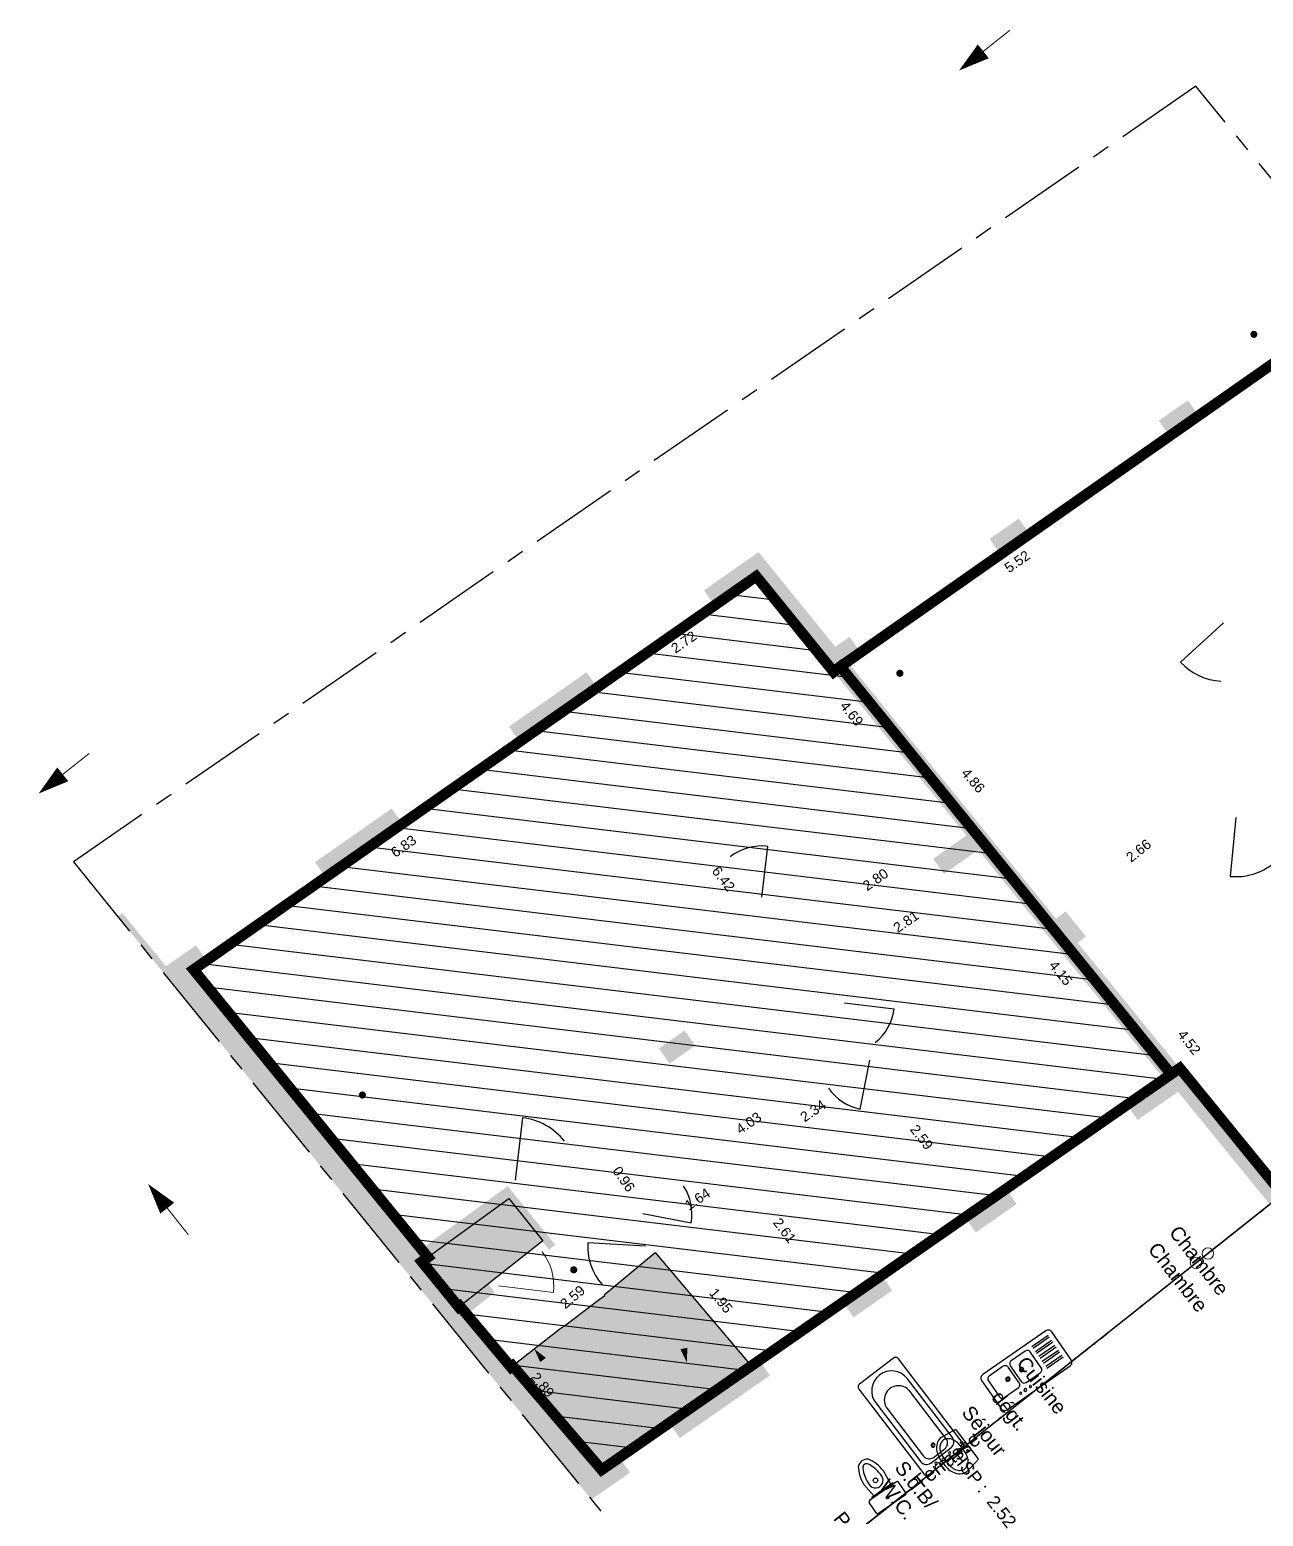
# Model space of a CAD drawing. Header units: metres. Extents: x 1648217.8 to 1648249.8, y 8187334.1 to 8187367.5.
# Drawn here: x 1648217.81 to 1648235.15, y 8187346.57 to 8187367.45 of the extents above; entities that cross this region are included whole.
import ezdxf

# ---------------------------------------------------------------- set-up
doc = ezdxf.new("R2010")
doc.units = ezdxf.units.M
doc.header["$PDMODE"] = 32
doc.header["$PDSIZE"] = 0.02
for name, pattern in [('AXES', [2, 1.25, -0.25, 0.25, -0.25]), ('CACHE2', [0.1875, 0.125, -0.0625]), ('TIRETPT2', [0.5, 0.25, -0.125, 0, -0.125])]:
    doc.linetypes.add(name, pattern=pattern)
for name, color, linetype in [('GEX_BAT_allege', 161, 'Continuous'), ('GEX_BAT_cloison', 2, 'Continuous'), ('GEX_BAT_escalier_rampe', 6, 'Continuous'), ('GEX_BAT_fenetre', 4, 'Continuous'), ('GEX_BAT_garde_corps', 181, 'Continuous'), ('GEX_BAT_linteau_cloison', 3, 'CACHE2'), ('GEX_BAT_linteau_mur', 6, 'CACHE2'), ('GEX_BAT_mur', 1, 'Continuous'), ('GEX_BAT_mur_bas', 150, 'Continuous'), ('GEX_BAT_placard', 21, 'Continuous'), ('GEX_BAT_poutre', 32, 'CACHE2'), ('GEX_MEP_trait_de_coupe', 21, 'TIRETPT2'), ('GEX_MEP_txt_cot_alti', 51, 'Continuous'), ('GEX_MEP_txt_cot_plani', 30, 'Continuous'), ('GEX_MEP_txt_design_annexe', 6, 'Continuous'), ('GEX_MEP_txt_design_commun', 3, 'Continuous'), ('GEX_MEP_txt_designation', 7, 'Continuous'), ('GEX_RES_bat_eau_pluviale', 171, 'Continuous')]:
    doc.layers.add(name, color=color, linetype=linetype)
for name, color, linetype, true_color in [('GEX_EDS_sdp_1-bureau', 1, 'AXES', 0xff0000), ('GEX_EDS_sdp_1-habitation', 1, 'AXES', 0xff0000), ('GEX_EDS_sdp_2-tremie', 7, 'Continuous', 0xffff7f), ('GEX_EQU_sanitaire', 9, 'Continuous', 0x808080), ('GEX_FON_limite_propriete', 1, 'AXES', 0xff0000), ('GEX_MEP_mur_pochage', 7, 'Continuous', 0x999999), ('GEX_MEP_ouvrant_porte', 9, 'Continuous', 0x808080)]:
    doc.layers.add(name, color=color, linetype=linetype, true_color=true_color)
doc.styles.add('G100TXT-cote', font='swissl.ttf')
doc.styles.add('G100TXT-droit', font='swissl.ttf', dxfattribs={"height": 0.2})
doc.styles.add('G100TXT-italic', font='swissli.ttf')
doc.dimstyles.new('G100COT-libre', dxfattribs={"dimtxt": 0.14, "dimasz": 0.18, "dimexe": 0.18, "dimexo": 0.2, "dimgap": 0.09, "dimtad": 0, "dimzin": 0, "dimdsep": 46, "dimtxsty": 'G100TXT-cote', "dimblk1": 'OBLIQUE', "dimblk2": 'OBLIQUE', "dimsah": 1, "dimcen": 0.09, "dimse1": 1, "dimse2": 1, "dimsd1": 1, "dimsd2": 1, "dimclrd": 252, "dimaunit": 2, "dimadec": 3, "dimazin": 0, "dimtfac": 1, "dimtix": 1, "dimtofl": 0, "dimtmove": 0, "dimatfit": 3, "dimldrblk": 'OBLIQUE', "dimfxl": 0.18, "dimtolj": 1, "dimtzin": 0, "dimarcsym": 0})

# ---------------------------------------------------------------- blocks, each defined once
blk = doc.blocks.new('*D39')
at = {"layer": 'Defpoints', "color": 0, "transparency": 16777216}
for p in [(1648226.504, 8187350.395), (1648224.446, 8187348.816), (1648224.517, 8187348.732)]:
    blk.add_point(p, dxfattribs=at)
at = {"layer": 'GEX_MEP_txt_cot_plani', "color": 0, "transparency": 16777216, "insert": (1648225.44, 8187349.648), "char_height": 0.14, "attachment_point": 5, "rotation": 39.9195, "style": 'G100TXT-cote'}
blk.add_mtext('\\A1;2.59', dxfattribs=at)
blk = doc.blocks.new('_OBLIQUE')
at = {"color": 0, "linetype": 'ByBlock'}
blk.add_line((-0.5, -0.5), (0.5, 0.5), dxfattribs=at)
blk = doc.blocks.new('*D40')
at = {"layer": 'Defpoints', "color": 0, "transparency": 16777216}
for p in [(1648223.955, 8187349.404), (1648225.807, 8187347.191), (1648225.945, 8187347.306)]:
    blk.add_point(p, dxfattribs=at)
at = {"layer": 'GEX_MEP_txt_cot_plani', "color": 0, "lineweight": 20, "transparency": 16777216, "insert": (1648225.019, 8187348.413), "char_height": 0.14, "attachment_point": 5, "rotation": 309.9195, "style": 'G100TXT-cote'}
blk.add_mtext('\\A1;2.89', dxfattribs=at)
blk = doc.blocks.new('*D41')
at = {"layer": 'Defpoints', "color": 0, "transparency": 16777216}
for p in [(1648225.582, 8187358.05), (1648225.712, 8187358.152, 0), (1648229.669, 8187353.095, 0)]:
    blk.add_point(p, dxfattribs=at)
at = {"layer": 'GEX_MEP_txt_cot_plani', "color": 0, "transparency": 16777216, "insert": (1648227.56, 8187355.521), "char_height": 0.14, "attachment_point": 5, "rotation": 308.0363, "style": 'G100TXT-cote'}
blk.add_mtext('\\A1;6.42', dxfattribs=at)
blk = doc.blocks.new('*D42')
at = {"layer": 'Defpoints', "color": 0, "transparency": 16777216}
for p in [(1648229.712, 8187353.039, 0), (1648231.305, 8187351.003, 0), (1648231.142, 8187350.875)]:
    blk.add_point(p, dxfattribs=at)
at = {"layer": 'GEX_MEP_txt_cot_plani', "color": 0, "transparency": 16777216, "insert": (1648230.345, 8187351.893), "char_height": 0.14, "attachment_point": 5, "rotation": 308.0363, "style": 'G100TXT-cote'}
blk.add_mtext('\\A1;2.59', dxfattribs=at)
blk = doc.blocks.new('*D43')
at = {"layer": 'Defpoints', "color": 0, "transparency": 16777216}
for p in [(1648225.712, 8187358.152, 0), (1648225.865, 8187357.934), (1648220.115, 8187354.246, 0)]:
    blk.add_point(p, dxfattribs=at)
at = {"layer": 'GEX_MEP_txt_cot_plani', "color": 0, "transparency": 16777216, "insert": (1648223.066, 8187355.981), "char_height": 0.14, "attachment_point": 5, "rotation": 34.9092, "style": 'G100TXT-cote'}
blk.add_mtext('\\A1;6.83', dxfattribs=at)
blk = doc.blocks.new('*D44')
at = {"layer": 'Defpoints', "color": 0, "transparency": 16777216}
for p in [(1648229.708, 8187353.037, 0), (1648229.788, 8187352.919), (1648227.77, 8187351.726, 0)]:
    blk.add_point(p, dxfattribs=at)
at = {"layer": 'GEX_MEP_txt_cot_plani', "color": 0, "transparency": 16777216, "insert": (1648228.819, 8187352.263), "char_height": 0.14, "attachment_point": 5, "rotation": 34.06, "style": 'G100TXT-cote'}
blk.add_mtext('\\A1;2.34', dxfattribs=at)
blk = doc.blocks.new('*D45')
at = {"layer": 'Defpoints', "color": 0, "transparency": 16777216}
for p in [(1648229.584, 8187353.22), (1648229.669, 8187353.095, 0), (1648226.33, 8187350.838, 0)]:
    blk.add_point(p, dxfattribs=at)
at = {"layer": 'GEX_MEP_txt_cot_plani', "color": 0, "transparency": 16777216, "insert": (1648227.915, 8187352.092), "char_height": 0.14, "attachment_point": 5, "rotation": 34.06, "style": 'G100TXT-cote'}
blk.add_mtext('\\A1;4.03', dxfattribs=at)
blk = doc.blocks.new('*D46')
at = {"layer": 'Defpoints', "color": 0, "transparency": 16777216}
for p in [(1648226.759, 8187350.23, 0), (1648228.145, 8187348.841), (1648227.997, 8187348.72)]:
    blk.add_point(p, dxfattribs=at)
at = {"layer": 'GEX_MEP_txt_cot_plani', "color": 0, "transparency": 16777216, "insert": (1648227.526, 8187349.597), "char_height": 0.14, "attachment_point": 5, "rotation": 309.3468, "style": 'G100TXT-cote'}
blk.add_mtext('\\A1;1.95', dxfattribs=at)
blk = doc.blocks.new('*D47')
at = {"layer": 'Defpoints', "color": 0, "transparency": 16777216}
for p in [(1648227.73, 8187351.696, 0), (1648229.213, 8187349.546), (1648229.316, 8187349.625, 0)]:
    blk.add_point(p, dxfattribs=at)
at = {"layer": 'GEX_MEP_txt_cot_plani', "color": 0, "transparency": 16777216, "insert": (1648228.42, 8187350.582), "char_height": 0.14, "attachment_point": 5, "rotation": 307.4448, "style": 'G100TXT-cote'}
blk.add_mtext('\\A1;2.61', dxfattribs=at)
blk = doc.blocks.new('*D48')
at = {"layer": 'Defpoints', "color": 0, "transparency": 16777216}
for p in [(1648227.728, 8187351.698, 0), (1648226.371, 8187350.78, 0), (1648226.517, 8187350.564)]:
    blk.add_point(p, dxfattribs=at)
at = {"layer": 'GEX_MEP_txt_cot_plani', "color": 0, "transparency": 16777216, "insert": (1648227.196, 8187351.023), "char_height": 0.14, "attachment_point": 5, "rotation": 34.06, "style": 'G100TXT-cote'}
blk.add_mtext('\\A1;1.64', dxfattribs=at)
blk = doc.blocks.new('*D49')
at = {"layer": 'Defpoints', "color": 0, "transparency": 16777216}
for p in [(1648225.778, 8187351.621), (1648226.33, 8187350.838, 0), (1648226.437, 8187350.912)]:
    blk.add_point(p, dxfattribs=at)
at = {"layer": 'GEX_MEP_txt_cot_plani', "color": 0, "transparency": 16777216, "insert": (1648226.16, 8187351.304), "char_height": 0.14, "attachment_point": 5, "rotation": 305.1873, "style": 'G100TXT-cote'}
blk.add_mtext('\\A1;0.96', dxfattribs=at)
blk = doc.blocks.new('*D50')
at = {"layer": 'Defpoints', "color": 0, "transparency": 16777216}
for p in [(1648231.14, 8187355.928), (1648233.758, 8187352.713, 0), (1648233.608, 8187352.592)]:
    blk.add_point(p, dxfattribs=at)
at = {"layer": 'GEX_MEP_txt_cot_plani', "color": 0, "transparency": 16777216, "insert": (1648232.3, 8187354.199), "char_height": 0.14, "attachment_point": 5, "rotation": 309.1481, "style": 'G100TXT-cote'}
blk.add_mtext('\\A1;4.15', dxfattribs=at)
blk = doc.blocks.new('WC_c')
at = {"layer": 'GEX_EQU_sanitaire'}
for p, q in [((-0.23, 0), (0.23, 0)), ((-0.25, -0.02), (-0.25, -0.2)), ((0.25, -0.02), (0.25, -0.2)), ((-0.23, -0.22), (0.23, -0.22)), ((-0.18, -0.24), (-0.18, -0.22)), ((-0.18, -0.24), (0.18, -0.24)), ((-0.146, -0.24), (-0.166, -0.451)), ((0.146, -0.24), (0.166, -0.451)), ((0.18, -0.22), (0.18, -0.24))]:
    blk.add_line(p, q, dxfattribs=at)
for centre, radius in [((0, -0.11), 0.0181), ((0, -0.406), 0.0326)]:
    blk.add_circle(centre, radius, dxfattribs=at)
for centre, radius, start, end in [((-0.23, -0.02), 0.02, 90, 180), ((0.23, -0.02), 0.02, 0, 90), ((-0.23, -0.2), 0.02, 180, 270), ((0.23, -0.2), 0.02, 270, 0), ((0, -0.406), 0.106, 0, 180), ((0.41, -0.414), 0.516, 179.1272, 207.1953), ((-0.41, -0.414), 0.516, 332.8047, 0.8728), ((0.298, -0.445), 0.464, 180.7835, 214.5961), ((-0.298, -0.445), 0.464, 325.4039, 359.2165), ((0.002, -0.605), 0.134, 230.3854, 269.1264), ((0, -0.624), 0.0552, 207.1953, 332.8047), ((-0.002, -0.605), 0.134, 270.8736, 309.6146)]:
    blk.add_arc(centre, radius, start, end, dxfattribs=at)
blk = doc.blocks.new('SAN_WC_classique')
at = {"layer": 'GEX_EQU_sanitaire'}
blk.add_blockref('WC_c', (0, 0), dxfattribs=at)
blk = doc.blocks.new('Lav_vc')
at = {"layer": 'GEX_EQU_sanitaire'}
for points in [[(0.267, -0.014, 0.371491), (0.251, 0), (-0.251, 0, 0.371491), (-0.267, -0.014), (-0.3, -0.234, 0.13052), (-0.28, -0.31, 0.001378), (-0.279, -0.311, 0.106642), (-0.22, -0.376, 0.083438), (-0.142, -0.414, 0.072173), (-0.048, -0.428), (0.048, -0.428, 0.072173), (0.142, -0.414, 0.083438), (0.22, -0.376, 0.106642), (0.279, -0.311, 0.131922), (0.3, -0.234)], [(0.129, -0.099, 0.072173), (0.048, -0.088), (-0.048, -0.088, 0.072173), (-0.129, -0.099, 0.083438), (-0.192, -0.13, 0.106642), (-0.238, -0.18, 0.131922), (-0.252, -0.234, 0.131922), (-0.238, -0.287, 0.106642), (-0.192, -0.337, 0.083438), (-0.129, -0.368, 0.072173), (-0.048, -0.38), (0.048, -0.38, 0.072173), (0.129, -0.368, 0.083439), (0.192, -0.337, 0.106641), (0.238, -0.287, 0.131922), (0.252, -0.234, 0.131922), (0.238, -0.18, 0.106642), (0.192, -0.13, 0.083438)], [(-0.085, -0.048, -1), (-0.059, -0.048, -1)], [(0.028, -0.136, -1), (-0.028, -0.136, -1)], [(0.024, -0.136, -1), (-0.024, -0.136, -1)], [(-0.022, -0.044, -1), (0.022, -0.044, -1)], [(0.059, -0.048, -1), (0.085, -0.048, -1)]]:
    blk.add_lwpolyline(points, format="xyb", close=True, dxfattribs=at)
blk = doc.blocks.new('SAN_Lavabo_1vasque_classique')
at = {"layer": 'GEX_EQU_sanitaire'}
blk.add_blockref('Lav_vc', (0, 0), dxfattribs=at)
blk = doc.blocks.new('Bai')
at = {"layer": 'GEX_EQU_sanitaire'}
blk.add_lwpolyline([(0, -0.3), (0, 0.3, -0.414214), (0.05, 0.35), (1.55, 0.35, -0.414214), (1.6, 0.3), (1.6, -0.3, -0.414214), (1.55, -0.35), (0.05, -0.35, -0.414214), (0, -0.3, 0.794328)], format="xyb", dxfattribs=at)
for points in [[(0.11, 0.18, -0.414214), (0.21, 0.28), (1.25, 0.28, -1), (1.25, -0.28), (0.21, -0.28, -0.414214), (0.11, -0.18)], [(0.15, 0.1, -0.414214), (0.25, 0.2), (1.09, 0.2, -1), (1.09, -0.2), (0.25, -0.2, -0.414214), (0.15, -0.1)]]:
    blk.add_lwpolyline(points, format="xyb", close=True, dxfattribs=at)
for centre, radius in [((0.04, -0.002), 0.0175), ((0.06, 0.118), 0.0175), ((0.29, 0), 0.0285), ((0.29, 0), 0.0185), ((0.06, -0.122), 0.0175)]:
    blk.add_circle(centre, radius, dxfattribs=at)
blk = doc.blocks.new('SAN_Baignoire')
at = {"layer": 'GEX_EQU_sanitaire'}
blk.add_blockref('Bai', (0, 0), dxfattribs=at)
blk = doc.blocks.new('Evi_be')
at = {"layer": 'GEX_EQU_sanitaire'}
for p, q in [((-0.255, -0.161), (-0.53, -0.161)), ((-0.255, -0.191), (-0.53, -0.191)), ((-0.255, -0.246), (-0.53, -0.246)), ((-0.255, -0.276), (-0.53, -0.276)), ((-0.255, -0.331), (-0.53, -0.331)), ((-0.255, -0.361), (-0.53, -0.361)), ((-0.255, -0.416), (-0.53, -0.416)), ((-0.255, -0.446), (-0.53, -0.446)), ((-0.255, -0.501), (-0.53, -0.501)), ((-0.255, -0.531), (-0.53, -0.531))]:
    blk.add_line(p, q, dxfattribs=at)
for points in [[(-0.54, 0, 0.414214), (-0.6, -0.06), (-0.6, -0.54, 0.414214), (-0.54, -0.6), (0.54, -0.6, 0.414214), (0.6, -0.54), (0.6, -0.06, 0.414214), (0.54, 0)], [(-0.14, -0.161, 0.414214), (-0.19, -0.211), (-0.19, -0.481, 0.414214), (-0.14, -0.531), (0.1, -0.531, 0.414214), (0.15, -0.481), (0.15, -0.211, 0.414214), (0.1, -0.161)], [(0.099, -0.081, 1), (0.069, -0.081, 1)], [(0.191, -0.081, 1), (0.151, -0.081, 1)], [(0.185, -0.211), (0.185, -0.481, 0.414214), (0.235, -0.531), (0.475, -0.531, 0.414213), (0.525, -0.481), (0.525, -0.211, 0.414214), (0.475, -0.161), (0.235, -0.161, 0.414214)], [(0.266, -0.081, 1), (0.236, -0.081, 1)], [(0.02, -0.346, 1), (0.08, -0.346, 1)], [(0.03, -0.346, 1), (0.07, -0.346, 1)], [(0.255, -0.346, 1), (0.315, -0.346, 1)], [(0.265, -0.346, 1), (0.305, -0.346, 1)]]:
    blk.add_lwpolyline(points, format="xyb", close=True, dxfattribs=at)
blk = doc.blocks.new('SAN_Evier_2bacsD_égouttoir')
at = {"layer": 'GEX_EQU_sanitaire'}
blk.add_blockref('Evi_be', (0, 0), dxfattribs=at)
blk = doc.blocks.new('*D18')
at = {"layer": 'Defpoints', "color": 0, "transparency": 16777216}
for p in [(1648228.021, 8187359.772, 0), (1648230.84, 8187356.022), (1648230.975, 8187356.132)]:
    blk.add_point(p, dxfattribs=at)
at = {"layer": 'GEX_MEP_txt_cot_plani', "color": 0, "transparency": 16777216, "insert": (1648229.363, 8187357.842), "char_height": 0.14, "attachment_point": 5, "rotation": 309.0643, "style": 'G100TXT-cote'}
blk.add_mtext('\\A1;4.69', dxfattribs=at)
blk = doc.blocks.new('*D19')
at = {"layer": 'Defpoints', "color": 0, "transparency": 16777216}
for p in [(1648230.847, 8187356.315), (1648230.975, 8187356.132), (1648228.677, 8187354.525)]:
    blk.add_point(p, dxfattribs=at)
at = {"layer": 'GEX_MEP_txt_cot_plani', "color": 0, "transparency": 16777216, "insert": (1648229.697, 8187355.512), "char_height": 0.14, "attachment_point": 5, "rotation": 34.9493, "style": 'G100TXT-cote'}
blk.add_mtext('\\A1;2.80', dxfattribs=at)
blk = doc.blocks.new('*D20')
at = {"layer": 'Defpoints', "color": 0, "transparency": 16777216}
for p in [(1648228.021, 8187359.772, 0), (1648228.12, 8187359.63), (1648225.787, 8187358.211, 0.003)]:
    blk.add_point(p, dxfattribs=at)
at = {"layer": 'GEX_MEP_txt_cot_plani', "color": 0, "transparency": 16777216, "insert": (1648227.003, 8187358.849), "char_height": 0.14, "attachment_point": 5, "rotation": 34.9415, "style": 'G100TXT-cote'}
blk.add_mtext('\\A1;2.72', dxfattribs=at)
blk = doc.blocks.new('*D21')
at = {"layer": 'Defpoints', "color": 0, "transparency": 16777216}
for p in [(1648233.825, 8187361.745), (1648233.954, 8187361.561), (1648229.297, 8187358.58, 0)]:
    blk.add_point(p, dxfattribs=at)
at = {"layer": 'GEX_MEP_txt_cot_plani', "color": 0, "transparency": 16777216, "insert": (1648231.689, 8187359.979), "char_height": 0.14, "attachment_point": 5, "rotation": 34.9425, "style": 'G100TXT-cote'}
blk.add_mtext('\\A1;5.52', dxfattribs=at)
blk = doc.blocks.new('*D22')
at = {"layer": 'Defpoints', "color": 0, "transparency": 16777216}
for p in [(1648234.437, 8187356.748), (1648234.572, 8187356.577), (1648232.488, 8187354.918, 0)]:
    blk.add_point(p, dxfattribs=at)
at = {"layer": 'GEX_MEP_txt_cot_plani', "color": 0, "transparency": 16777216, "insert": (1648233.394, 8187355.918), "char_height": 0.14, "attachment_point": 5, "rotation": 38.5249, "style": 'G100TXT-cote'}
blk.add_mtext('\\A1;2.66', dxfattribs=at)
blk = doc.blocks.new('*D23')
at = {"layer": 'Defpoints', "color": 0, "transparency": 16777216}
for p in [(1648232.532, 8187354.864, 0), (1648235.509, 8187351.455), (1648235.341, 8187351.322, 0)]:
    blk.add_point(p, dxfattribs=at)
at = {"layer": 'GEX_MEP_txt_cot_plani', "color": 0, "transparency": 16777216, "insert": (1648234.105, 8187353.226), "char_height": 0.14, "attachment_point": 5, "rotation": 308.4119, "style": 'G100TXT-cote'}
blk.add_mtext('\\A1;4.52', dxfattribs=at)
blk = doc.blocks.new('*D24')
at = {"layer": 'Defpoints', "color": 0, "transparency": 16777216}
for p in [(1648234.475, 8187356.407), (1648234.62, 8187356.526, 0), (1648237.486, 8187353.021, 0)]:
    blk.add_point(p, dxfattribs=at)
at = {"layer": 'GEX_MEP_txt_cot_plani', "color": 0, "transparency": 16777216, "insert": (1648235.908, 8187354.655), "char_height": 0.14, "attachment_point": 5, "rotation": 309.2803, "style": 'G100TXT-cote'}
blk.add_mtext('\\A1;4.53', dxfattribs=at)
blk = doc.blocks.new('*D35')
at = {"layer": 'Defpoints', "color": 0, "transparency": 16777216}
for p in [(1648236.58, 8187363.669, 0), (1648236.814, 8187363.335), (1648233.895, 8187361.793)]:
    blk.add_point(p, dxfattribs=at)
at = {"layer": 'GEX_MEP_txt_cot_plani', "color": 0, "transparency": 16777216, "insert": (1648235.471, 8187362.397), "char_height": 0.14, "attachment_point": 5, "rotation": 34.9422, "style": 'G100TXT-cote'}
blk.add_mtext('\\A1;3.28', dxfattribs=at)
blk = doc.blocks.new('*D37')
at = {"layer": 'Defpoints', "color": 0, "transparency": 16777216}
for p in [(1648231.14, 8187355.928), (1648228.823, 8187354.338), (1648228.968, 8187354.127)]:
    blk.add_point(p, dxfattribs=at)
at = {"layer": 'GEX_MEP_txt_cot_plani', "color": 0, "transparency": 16777216, "insert": (1648230.127, 8187354.922), "char_height": 0.14, "attachment_point": 5, "rotation": 34.4568, "style": 'G100TXT-cote'}
blk.add_mtext('\\A1;2.81', dxfattribs=at)
blk = doc.blocks.new('*D38')
at = {"layer": 'Defpoints', "color": 0, "transparency": 16777216}
for p in [(1648229.473, 8187358.734), (1648229.297, 8187358.58, 0), (1648232.488, 8187354.918)]:
    blk.add_point(p, dxfattribs=at)
at = {"layer": 'GEX_MEP_txt_cot_plani', "color": 0, "transparency": 16777216, "insert": (1648231.069, 8187356.903), "char_height": 0.14, "attachment_point": 5, "rotation": 311.0697, "style": 'G100TXT-cote'}
blk.add_mtext('\\A1;4.86', dxfattribs=at)

msp = doc.modelspace()

# ---------------------------------------------------------------- hatches: boundary and pattern name
at = {"layer": 'GEX_EDS_sdp_1-habitation'}
h = msp.add_hatch(dxfattribs=at)
h.set_pattern_fill('ANSI31', color=256, scale=0.1)
h.set_pattern_definition([(353.143, (1648205.83576, 8187355.74516), (0.037907, 0.315229), [])])
h.paths.add_polyline_path([(1648233.851, 8187352.778), (1648225.849, 8187347.22), (1648224.598, 8187348.682), (1648224.574, 8187348.663), (1648223.858, 8187349.519), (1648223.842, 8187349.507), (1648223.322, 8187350.145), (1648223.408, 8187350.207), (1648220.114, 8187354.247), (1648228.021, 8187359.772), (1648229.11, 8187358.429), (1648229.204, 8187358.505)])
at = {"layer": 'GEX_EDS_sdp_2-tremie'}
h = msp.add_hatch(color=256, dxfattribs=at)
h.dxf.hatch_style = 1
h.paths.add_polyline_path([(1648224.543, 8187351.031), (1648225.024, 8187350.435), (1648223.842, 8187349.507), (1648223.322, 8187350.145)])
h = msp.add_hatch(color=256, dxfattribs=at)
h.dxf.hatch_style = 1
h.paths.add_polyline_path([(1648226.602, 8187350.273), (1648227.952, 8187348.681), (1648225.848, 8187347.219), (1648224.598, 8187348.682), (1648225.261, 8187349.202), (1648225.345, 8187349.256), (1648225.812, 8187349.611), (1648225.894, 8187349.67), (1648225.886, 8187349.679)])
at = {"layer": 'GEX_MEP_mur_pochage'}
h = msp.add_hatch(color=256, dxfattribs=at)
h.dxf.hatch_style = 1
h.paths.add_polyline_path([(1648233.827, 8187361.746), (1648234.237, 8187362.032), (1648234.088, 8187362.245), (1648233.678, 8187361.959)])
h = msp.add_hatch(color=256, dxfattribs=at)
h.dxf.hatch_style = 1
h.paths.add_polyline_path([(1648231.86, 8187360.371), (1648231.711, 8187360.584), (1648231.301, 8187360.298), (1648231.45, 8187360.085)])
h = msp.add_hatch(color=256, dxfattribs=at)
h.dxf.hatch_style = 1
h.paths.add_polyline_path([(1648230.975, 8187356.132), (1648230.508, 8187355.805), (1648230.658, 8187355.591), (1648231.14, 8187355.928), (1648233.753, 8187352.71), (1648233.232, 8187352.348), (1648233.38, 8187352.135), (1648233.949, 8187352.529), (1648235.239, 8187350.947), (1648235.735, 8187351.341), (1648235.592, 8187351.521), (1648235.273, 8187351.268), (1648232.538, 8187354.623), (1648232.654, 8187354.714), (1648232.368, 8187355.066), (1648232.234, 8187354.962), (1648229.297, 8187358.58), (1648229.482, 8187358.71), (1648229.334, 8187358.923), (1648229.133, 8187358.783), (1648228.054, 8187360.112), (1648227.286, 8187359.575), (1648227.435, 8187359.362), (1648228.021, 8187359.772)])
h = msp.add_hatch(color=256, dxfattribs=at)
h.dxf.hatch_style = 1
h.paths.add_polyline_path([(1648224.697, 8187357.449), (1648225.787, 8187358.211), (1648225.638, 8187358.424), (1648224.548, 8187357.662)])
h = msp.add_hatch(color=256, dxfattribs=at)
h.dxf.hatch_style = 1
h.paths.add_polyline_path([(1648221.971, 8187355.544), (1648223.049, 8187356.298), (1648222.9, 8187356.511), (1648221.822, 8187355.757)])
h = msp.add_hatch(color=256, dxfattribs=at)
h.dxf.hatch_style = 1
h.paths.add_polyline_path([(1648225.705, 8187346.803), (1648226.248, 8187347.181), (1648226.1, 8187347.394), (1648225.807, 8187347.191), (1648223.955, 8187349.404), (1648224.348, 8187349.713), (1648224.256, 8187349.831), (1648223.842, 8187349.507), (1648223.322, 8187350.145), (1648224.543, 8187351.031), (1648225.024, 8187350.435), (1648225.017, 8187350.43), (1648225.11, 8187350.312), (1648225.197, 8187350.38), (1648224.53, 8187351.206), (1648223.313, 8187350.323), (1648220.114, 8187354.247), (1648220.298, 8187354.376), (1648220.149, 8187354.589), (1648219.727, 8187354.294), (1648219.113, 8187355.043), (1648219.05, 8187354.992)])
h = msp.add_hatch(color=256, dxfattribs=at)
h.dxf.hatch_style = 1
h.paths.add_polyline_path([(1648227.166, 8187353.181), (1648227.015, 8187353.393), (1648226.652, 8187353.139), (1648226.803, 8187352.927)])
h = msp.add_hatch(color=256, dxfattribs=at)
h.dxf.hatch_style = 1
h.paths.add_polyline_path([(1648231.68, 8187350.954), (1648231.532, 8187351.167), (1648230.957, 8187350.768), (1648231.105, 8187350.554)])
h = msp.add_hatch(color=256, dxfattribs=at)
h.dxf.hatch_style = 1
h.paths.add_polyline_path([(1648229.931, 8187349.739), (1648229.782, 8187349.952), (1648229.24, 8187349.576), (1648229.389, 8187349.362)])
h = msp.add_hatch(color=256, dxfattribs=at)
h.dxf.hatch_style = 1
h.paths.add_polyline_path([(1648228.214, 8187348.546), (1648228.066, 8187348.76), (1648226.798, 8187347.879), (1648226.947, 8187347.666)])

# ---------------------------------------------------------------- linework, layer by layer
at = {"layer": 'GEX_BAT_allege', "lineweight": 20}
for p, q in [((1648233.007, 8187349.18), (1648234.751, 8187350.562)), ((1648234.751, 8187350.562), (1648234.753, 8187350.563)), ((1648233.007, 8187349.18), (1648233.009, 8187349.181)), ((1648232.624, 8187348.876), (1648231.31, 8187347.834)), ((1648232.624, 8187348.876), (1648232.626, 8187348.877)), ((1648232.047, 8187348.418), (1648230.31, 8187347.042)), ((1648232.047, 8187348.418), (1648232.044, 8187348.416)), ((1648231.31, 8187347.834), (1648231.312, 8187347.836)), ((1648229.636, 8187346.507), (1648230.973, 8187347.567)), ((1648230.31, 8187347.042), (1648230.307, 8187347.039))]:
    msp.add_line(p, q, dxfattribs=at)
at = {"layer": 'GEX_BAT_allege', "lineweight": 20, "extrusion": (-1.56711e-06, -1.0885e-06, 1)}
msp.add_line((1648230.973, 8187347.567), (1648230.976, 8187347.569), dxfattribs=at)
at = {"layer": 'GEX_BAT_cloison', "lineweight": 20}
for p, q in [((1648234.698, 8187350.52), (1648232.95, 8187349.134)), ((1648234.694, 8187350.517), (1648232.95, 8187349.134)), ((1648232.773, 8187348.994), (1648232.863, 8187349.065)), ((1648232.777, 8187348.997), (1648232.863, 8187349.065)), ((1648232.85, 8187349.055), (1648232.863, 8187349.065)), ((1648232.863, 8187349.065), (1648232.863, 8187349.066)), ((1648232.867, 8187349.068), (1648232.877, 8187349.076)), ((1648232.88, 8187349.079), (1648232.895, 8187349.091)), ((1648232.928, 8187349.117), (1648232.942, 8187349.128)), ((1648232.945, 8187349.131), (1648232.95, 8187349.134)), ((1648232.95, 8187349.134), (1648232.955, 8187349.138)), ((1648232.959, 8187349.141), (1648232.974, 8187349.153)), ((1648230.308, 8187347.04), (1648232.23, 8187348.564)), ((1648231.03, 8187347.613), (1648232.226, 8187348.56)), ((1648231.893, 8187348.296), (1648230.768, 8187347.405)), ((1648231.849, 8187348.262), (1648231.375, 8187347.886)), ((1648231.82, 8187348.238), (1648231.849, 8187348.262)), ((1648231.857, 8187348.267), (1648231.893, 8187348.296)), ((1648231.029, 8187347.611), (1648230.842, 8187347.463)), ((1648230.996, 8187347.585), (1648231.03, 8187347.613)), ((1648230.304, 8187347.037), (1648230.991, 8187347.582)), ((1648230.763, 8187347.401), (1648230.789, 8187347.421)), ((1648230.789, 8187347.421), (1648230.766, 8187347.403)), ((1648230.766, 8187347.403), (1648230.768, 8187347.405)), ((1648230.815, 8187347.442), (1648230.842, 8187347.463)), ((1648230.865, 8187347.482), (1648230.865, 8187347.482)), ((1648230.957, 8187347.554), (1648230.991, 8187347.582)), ((1648229.805, 8187346.641), (1648227.831, 8187345.076)), ((1648229.807, 8187346.642), (1648227.832, 8187345.077)), ((1648229.814, 8187346.648), (1648229.696, 8187346.555)), ((1648229.711, 8187346.567), (1648229.765, 8187346.609)), ((1648229.714, 8187346.569), (1648229.769, 8187346.612)), ((1648229.714, 8187346.569), (1648229.758, 8187346.604)), ((1648229.763, 8187346.607), (1648229.788, 8187346.628)), ((1648229.812, 8187346.646), (1648229.788, 8187346.628)), ((1648229.805, 8187346.641), (1648229.807, 8187346.642)), ((1648229.812, 8187346.646), (1648229.814, 8187346.648))]:
    msp.add_line(p, q, dxfattribs=at)
at = {"layer": 'GEX_BAT_cloison'}
for p, q in [((1648232.863, 8187349.066), (1648232.942, 8187349.128)), ((1648232.867, 8187349.068), (1648232.945, 8187349.131)), ((1648232.877, 8187349.076), (1648232.955, 8187349.138)), ((1648232.88, 8187349.079), (1648232.959, 8187349.141)), ((1648232.777, 8187348.997), (1648232.773, 8187348.994)), ((1648232.23, 8187348.564), (1648232.226, 8187348.56)), ((1648230.308, 8187347.04), (1648230.304, 8187347.037)), ((1648229.769, 8187346.612), (1648229.765, 8187346.609))]:
    msp.add_line(p, q, dxfattribs=at)
at = {"layer": 'GEX_BAT_cloison', "lineweight": 20, "extrusion": (1.58032e-06, 1.08611e-06, 1)}
for p, q in [((1648231.857, 8187348.267), (1648231.794, 8187348.218)), ((1648231.794, 8187348.218), (1648231.797, 8187348.22)), ((1648231.82, 8187348.239), (1648231.797, 8187348.22)), ((1648230.837, 8187347.459), (1648230.84, 8187347.461))]:
    msp.add_line(p, q, dxfattribs=at)
at = {"layer": 'GEX_BAT_cloison', "extrusion": (1.58032e-06, 1.08611e-06, 1)}
for p, q in [((1648230.837, 8187347.459), (1648229.758, 8187346.604)), ((1648230.763, 8187347.401), (1648229.765, 8187346.609)), ((1648230.84, 8187347.461), (1648230.815, 8187347.442))]:
    msp.add_line(p, q, dxfattribs=at)
at = {"layer": 'GEX_BAT_escalier_rampe'}
for points in [[(1648224.902, 8187348.92, 0, 0.1, 0), (1648225.025, 8187348.763, 0, 0, 0)], [(1648227.046, 8187348.73, 0, 0.1, 0), (1648227.005, 8187348.925, 0, 0, 0)]]:
    msp.add_lwpolyline(points, format="xyseb", dxfattribs=at)
at = {"layer": 'GEX_BAT_fenetre', "lineweight": 20}
for p, q in [((1648233.069, 8187349.228), (1648234.688, 8187350.512)), ((1648234.542, 8187350.397), (1648232.97, 8187349.15)), ((1648234.547, 8187350.4), (1648232.975, 8187349.154)), ((1648233.066, 8187349.226), (1648234.685, 8187350.509)), ((1648234.44, 8187350.315), (1648234.445, 8187350.319)), ((1648233.716, 8187349.742), (1648233.721, 8187349.746)), ((1648233.756, 8187349.773), (1648233.76, 8187349.777)), ((1648233.11, 8187349.261), (1648233.115, 8187349.265)), ((1648233.175, 8187349.313), (1648233.178, 8187349.315)), ((1648231.93, 8187348.325), (1648230.358, 8187347.079)), ((1648231.935, 8187348.329), (1648230.362, 8187347.083)), ((1648231.866, 8187348.275), (1648231.871, 8187348.279)), ((1648231.898, 8187348.3), (1648231.902, 8187348.304)), ((1648231.115, 8187347.68), (1648231.12, 8187347.684)), ((1648231.147, 8187347.705), (1648231.152, 8187347.709)), ((1648230.884, 8187347.496), (1648229.765, 8187346.61)), ((1648230.887, 8187347.499), (1648229.768, 8187346.612)), ((1648230.396, 8187347.109), (1648230.401, 8187347.113)), ((1648230.443, 8187347.147), (1648230.448, 8187347.15))]:
    msp.add_line(p, q, dxfattribs=at)
at = {"layer": 'GEX_BAT_fenetre', "lineweight": 20, "extrusion": (-1.56711e-06, -1.0885e-06, 1)}
for p, q in [((1648234.56, 8187350.41), (1648234.563, 8187350.413)), ((1648233.85, 8187349.847), (1648233.853, 8187349.85)), ((1648233.881, 8187349.872), (1648233.884, 8187349.875)), ((1648232.432, 8187348.724), (1648232.435, 8187348.726)), ((1648231.953, 8187348.344), (1648231.956, 8187348.346)), ((1648231.985, 8187348.369), (1648231.987, 8187348.371)), ((1648231.463, 8187347.955), (1648231.466, 8187347.957)), ((1648230.778, 8187347.413), (1648230.781, 8187347.415)), ((1648230.307, 8187347.039), (1648230.31, 8187347.041)), ((1648230.338, 8187347.064), (1648230.341, 8187347.066)), ((1648229.824, 8187346.656), (1648229.827, 8187346.659))]:
    msp.add_line(p, q, dxfattribs=at)
at = {"layer": 'GEX_BAT_fenetre', "lineweight": 20, "extrusion": (-1.27774e-06, -8.86987e-07, 1)}
for p, q in [((1648231.4, 8187347.905), (1648232.518, 8187348.792)), ((1648231.403, 8187347.908), (1648232.521, 8187348.794))]:
    msp.add_line(p, q, dxfattribs=at)
at = {"layer": 'GEX_BAT_garde_corps', "lineweight": 20}
for p in [(1648235.092, 8187350.832), (1648235.091, 8187350.831)]:
    msp.add_line(p, (1648227.522, 8187344.831), dxfattribs=at)
at = {"layer": 'GEX_BAT_linteau_cloison'}
for p, q in [((1648232.863, 8187349.066), (1648232.867, 8187349.068)), ((1648232.88, 8187349.079), (1648232.877, 8187349.076)), ((1648232.945, 8187349.131), (1648232.942, 8187349.128)), ((1648232.955, 8187349.138), (1648232.959, 8187349.141)), ((1648232.773, 8187348.994), (1648232.226, 8187348.56)), ((1648232.23, 8187348.564), (1648232.777, 8187348.997)), ((1648229.765, 8187346.609), (1648230.304, 8187347.037)), ((1648230.308, 8187347.04), (1648229.769, 8187346.612))]:
    msp.add_line(p, q, dxfattribs=at)
at = {"layer": 'GEX_BAT_linteau_mur', "lineweight": 20}
for p, q in [((1648234.555, 8187350.406), (1648232.982, 8187349.16)), ((1648233.056, 8187349.218), (1648234.675, 8187350.501)), ((1648232.508, 8187348.784), (1648231.39, 8187347.898)), ((1648231.942, 8187348.335), (1648230.37, 8187347.089)), ((1648230.874, 8187347.488), (1648229.755, 8187346.602))]:
    msp.add_line(p, q, dxfattribs=at)
at = {"layer": 'GEX_BAT_mur'}
for p, q in [((1648235.287, 8187350.987), (1648234.555, 8187350.406)), ((1648235.101, 8187350.84), (1648234.542, 8187350.397)), ((1648235.146, 8187350.875), (1648234.685, 8187350.51)), ((1648235.144, 8187350.873), (1648234.698, 8187350.52)), ((1648235.101, 8187350.84), (1648235.144, 8187350.873)), ((1648234.685, 8187350.51), (1648234.698, 8187350.52)), ((1648234.542, 8187350.397), (1648234.555, 8187350.406)), ((1648232.97, 8187349.15), (1648231.93, 8187348.325)), ((1648232.982, 8187349.16), (1648231.942, 8187348.335)), ((1648232.97, 8187349.15), (1648232.982, 8187349.16)), ((1648231.93, 8187348.325), (1648231.942, 8187348.335)), ((1648231.368, 8187347.88), (1648231.021, 8187347.605)), ((1648231.378, 8187347.888), (1648231.032, 8187347.614)), ((1648231.368, 8187347.88), (1648231.378, 8187347.888)), ((1648231.032, 8187347.614), (1648231.021, 8187347.605)), ((1648230.358, 8187347.079), (1648229.328, 8187346.263)), ((1648230.37, 8187347.089), (1648229.34, 8187346.273)), ((1648230.358, 8187347.079), (1648230.37, 8187347.089))]:
    msp.add_line(p, q, dxfattribs=at)
at = {"layer": 'GEX_BAT_mur', "lineweight": 20}
for p, q in [((1648235.216, 8187350.931), (1648234.675, 8187350.501)), ((1648235.183, 8187350.905), (1648234.688, 8187350.512)), ((1648234.675, 8187350.501), (1648234.688, 8187350.512)), ((1648233.056, 8187349.218), (1648232.508, 8187348.784)), ((1648233.069, 8187349.228), (1648232.521, 8187348.794)), ((1648233.056, 8187349.218), (1648233.069, 8187349.228)), ((1648232.508, 8187348.784), (1648232.521, 8187348.794)), ((1648231.39, 8187347.898), (1648230.874, 8187347.488)), ((1648231.403, 8187347.908), (1648230.887, 8187347.499)), ((1648231.39, 8187347.898), (1648231.403, 8187347.908)), ((1648229.755, 8187346.602), (1648228.548, 8187345.645)), ((1648229.768, 8187346.612), (1648228.561, 8187345.655))]:
    msp.add_line(p, q, dxfattribs=at)
at = {"layer": 'GEX_BAT_mur', "lineweight": 20, "extrusion": (-1.56711e-06, -1.0885e-06, 1)}
for p, q in [((1648230.874, 8187347.488), (1648230.887, 8187347.499)), ((1648229.755, 8187346.602), (1648229.768, 8187346.612))]:
    msp.add_line(p, q, dxfattribs=at)
at = {"layer": 'GEX_BAT_mur_bas'}
for p, q in [((1648235.272, 8187350.975), (1648227.328, 8187344.677)), ((1648235.279, 8187350.98), (1648235.091, 8187350.831)), ((1648235.091, 8187350.831), (1648235.099, 8187350.838))]:
    msp.add_line(p, q, dxfattribs=at)
at = {"layer": 'GEX_BAT_placard'}
for p, q in [((1648231.849, 8187348.262), (1648230.815, 8187347.442)), ((1648231.136, 8187347.696), (1648231.82, 8187348.239)), ((1648230.842, 8187347.463), (1648231.024, 8187347.608)), ((1648230.789, 8187347.421), (1648229.765, 8187346.609)), ((1648229.788, 8187346.628), (1648230.763, 8187347.401)), ((1648230.766, 8187347.403), (1648229.812, 8187346.646)), ((1648230.768, 8187347.405), (1648229.814, 8187346.648))]:
    msp.add_line(p, q, dxfattribs=at)
at = {"layer": 'GEX_BAT_placard', "lineweight": 20}
msp.add_line((1648230.837, 8187347.459), (1648231.794, 8187348.218), dxfattribs=at)
at = {"layer": 'GEX_BAT_placard', "lineweight": 20, "extrusion": (1.58032e-06, 1.08611e-06, 1)}
msp.add_line((1648230.84, 8187347.461), (1648231.797, 8187348.22), dxfattribs=at)
at = {"layer": 'GEX_BAT_poutre'}
for p, q in [((1648234.685, 8187350.51), (1648232.949, 8187349.133)), ((1648232.871, 8187349.071), (1648231.368, 8187347.88)), ((1648232.872, 8187349.072), (1648231.893, 8187348.296)), ((1648231.021, 8187347.605), (1648229.778, 8187346.619))]:
    msp.add_line(p, q, dxfattribs=at)
at = {"layer": 'GEX_EDS_sdp_1-bureau', "const_width": 0.15}
for points in [[(1648236.58, 8187363.669), (1648229.204, 8187358.505), (1648233.851, 8187352.778), (1648233.973, 8187352.863), (1648235.273, 8187351.268), (1648242.223, 8187356.778), (1648239.375, 8187360.25), (1648239.224, 8187360.131), (1648239.072, 8187360.316), (1648239.182, 8187360.403), (1648237.115, 8187362.919), (1648237.164, 8187362.958)], [(1648233.851, 8187352.778), (1648225.849, 8187347.22), (1648224.598, 8187348.682), (1648224.574, 8187348.663), (1648223.858, 8187349.519), (1648223.842, 8187349.507), (1648223.322, 8187350.145), (1648223.408, 8187350.207), (1648220.114, 8187354.247), (1648228.021, 8187359.772), (1648229.11, 8187358.429), (1648229.204, 8187358.505)]]:
    msp.add_lwpolyline(points, close=True, dxfattribs=at)
at = {"layer": 'GEX_EDS_sdp_2-tremie'}
for points in [[(1648224.543, 8187351.031), (1648225.024, 8187350.435), (1648223.842, 8187349.507), (1648223.322, 8187350.145)], [(1648226.602, 8187350.273), (1648227.952, 8187348.681), (1648225.848, 8187347.219), (1648224.598, 8187348.682), (1648225.261, 8187349.202), (1648225.345, 8187349.256), (1648225.812, 8187349.611), (1648225.894, 8187349.67), (1648225.886, 8187349.679)]]:
    msp.add_lwpolyline(points, close=True, dxfattribs=at)
at = {"layer": 'GEX_FON_limite_propriete'}
msp.add_lwpolyline([(1648218.427, 8187355.759), (1648234.712, 8187335.718), (1648242.438, 8187341.782), (1648242.521, 8187341.677), (1648249.831, 8187347.593), (1648234.199, 8187366.656), (1648218.427, 8187355.759)], close=True, dxfattribs=at)
at = {"layer": 'GEX_MEP_ouvrant_porte'}
for points in [[(1648234.589, 8187359.118), (1648233.985, 8187358.566, 0.198912), (1648234.552, 8187358.301, 0.198912)], [(1648228.098, 8187355.264), (1648228.186, 8187355.979, 0.198912), (1648227.655, 8187355.832, 0.198912)], [(1648229.694, 8187353.225, 0.198912), (1648229.958, 8187353.691), (1648229.263, 8187353.776)], [(1648229.037, 8187352.583, 0.198912), (1648229.484, 8187352.288), (1648229.617, 8187352.975)], [(1648225.328, 8187351.835, 0.198912), (1648224.739, 8187352.166), (1648224.635, 8187351.289)], [(1648226.465, 8187350.36), (1648225.655, 8187350.41, 0.198912), (1648225.857, 8187349.823, 0.198912)]]:
    msp.add_lwpolyline(points, format="xyb", dxfattribs=at)
at = {"layer": 'GEX_MEP_ouvrant_porte', "elevation": 0}
for points in [[(1648234.762, 8187356.383), (1648234.68, 8187355.557, 0.198912), (1648235.288, 8187355.741, 0.198912)], [(1648226.428, 8187350.819), (1648227.105, 8187350.688, 0.198912), (1648226.999, 8187351.205, 0.198912)]]:
    msp.add_lwpolyline(points, format="xyb", dxfattribs=at)
at = {"layer": 'GEX_MEP_ouvrant_porte', "lineweight": 20}
msp.add_lwpolyline([(1648224.399, 8187349.804), (1648225.171, 8187349.712, 0.198912), (1648225.011, 8187350.284, 0.198912)], format="xyb", dxfattribs=at)
at = {"layer": 'GEX_MEP_trait_de_coupe', "lineweight": 0}
msp.add_line((1648243.451, 8187357.459), (1648225.699, 8187343.386), dxfattribs=at)
at = {"layer": 'GEX_MEP_trait_de_coupe', "lineweight": 20, "const_width": 0.015}
msp.add_lwpolyline([(1648231.585, 8187367.443), (1648230.911, 8187366.909)], dxfattribs=at)
at = {"layer": 'GEX_MEP_trait_de_coupe', "lineweight": 20, "flags": 128}
msp.add_lwpolyline([(1648230.872, 8187366.878, 0, 0.248, 0), (1648231.212, 8187367.147, 0.248, 0.248, 0)], format="xyseb", dxfattribs=at)
at = {"layer": 'GEX_MEP_trait_de_coupe', "linetype": 'Continuous', "lineweight": 0, "const_width": 0.015}
for points in [[(1648218.65, 8187357.285), (1648217.976, 8187356.751)], [(1648220.041, 8187350.523), (1648219.507, 8187351.197)]]:
    msp.add_lwpolyline(points, dxfattribs=at)
at = {"layer": 'GEX_MEP_trait_de_coupe', "linetype": 'Continuous', "lineweight": 0, "flags": 128}
for points in [[(1648217.937, 8187356.72, 0, 0.248, 0), (1648218.277, 8187356.99, 0.248, 0.248, 0)], [(1648219.476, 8187351.236, 0, 0.248, 0), (1648219.745, 8187350.896, 0.248, 0.248, 0)]]:
    msp.add_lwpolyline(points, format="xyseb", dxfattribs=at)
at = {"layer": 'GEX_MEP_txt_cot_alti', "const_width": 0.05}
for points in [[(1648235, 8187363.191, 1), (1648235.03, 8187363.152, 1)], [(1648230.024, 8187358.43, 1), (1648230.055, 8187358.39, 1)], [(1648222.471, 8187352.505, 1), (1648222.502, 8187352.466, 1)], [(1648225.441, 8187350.049, 1), (1648225.472, 8187350.01, 1)]]:
    msp.add_lwpolyline(points, format="xyb", close=True, dxfattribs=at)
at = {"layer": 'GEX_RES_bat_eau_pluviale', "lineweight": 20, "extrusion": (-0.000986455, -0.000782189, 0.999999)}
for centre in [(1648241.487, 8187352.763, 0), (1648241.32, 8187352.63, 0)]:
    msp.add_circle(centre, 0.08, dxfattribs=at)

# ---------------------------------------------------------------- block references
at = {"rotation": 214.7833164466161}
msp.add_blockref('SAN_Evier_2bacsD_égouttoir', (1648231.989, 8187348.373), dxfattribs=at)
at = {"xscale": -1, "rotation": 307.4448121721094}
msp.add_blockref('SAN_Baignoire', (1648230.683, 8187347.337), dxfattribs=at)
at = {"layer": 'GEX_MEP_txt_cot_plani'}
for name, p, rotation in [('SAN_Lavabo_1vasque_classique', (1648230.986, 8187347.577), 307.4448120305), ('SAN_WC_classique', (1648229.929, 8187346.739), 214.7835323804381)]:
    msp.add_blockref(name, p, dxfattribs=dict(at, rotation=rotation))

# ---------------------------------------------------------------- texts
at = {"layer": 'GEX_MEP_txt_cot_alti', "insert": (1648230.898, 8187347.507), "char_height": 0.18, "width": 2.0042, "attachment_point": 1, "rotation": 308.143, "style": 'G100TXT-italic'}
msp.add_mtext('HSP :  2.52', dxfattribs=at)
at = {"layer": 'GEX_MEP_txt_design_annexe', "lineweight": 20, "insert": (1648230.696, 8187347.347, 0), "char_height": 0.2, "width": 1.022, "attachment_point": 5, "rotation": 38.143, "style": 'G100TXT-droit'}
msp.add_mtext('Terrasse', dxfattribs=at)
at = {"layer": 'GEX_MEP_txt_design_commun', "lineweight": 20, "insert": (1648229.392, 8187346.313), "char_height": 0.2, "width": 1.022, "attachment_point": 5, "rotation": 308.143, "style": 'G100TXT-droit'}
msp.add_mtext('Palier', dxfattribs=at)
at = {"layer": 'GEX_MEP_txt_designation', "char_height": 0.2, "width": 0.82014, "attachment_point": 5, "rotation": 308.143, "style": 'G100TXT-droit'}
for s, insert in [('Chambre', (1648234.244, 8187350.16)), ('Chambre', (1648233.947, 8187349.925)), ('Cuisine', (1648232.033, 8187348.407)), ('dégt.', (1648231.561, 8187348.033)), ('Séjour', (1648231.201, 8187347.748)), ('S.d.B/ W.C.', (1648230.137, 8187346.905))]:
    msp.add_mtext(s, dxfattribs=dict(at, insert=insert))

# ---------------------------------------------------------------- dimensions: what is measured, and where the dimension line sits
at = {"layer": 'GEX_MEP_txt_cot_plani'}
for p1, p2, distance, picture, middle in [((1648233.895, 8187361.793), (1648236.58, 8187363.669, 0), -0.408, '*D35', (1648235.471, 8187362.397)), ((1648229.297, 8187358.58, 0), (1648233.825, 8187361.745), -0.224, '*D21', (1648231.689, 8187359.979)), ((1648225.7873, 8187358.2111, 0.0026), (1648228.0209, 8187359.7717, 0), -0.1734, '*D20', (1648227.0034, 8187358.8492)), ((1648228.021, 8187359.772, 0), (1648230.975, 8187356.132), -0.174, '*D18', (1648229.363, 8187357.842)), ((1648232.488, 8187354.918), (1648229.297, 8187358.58, 0), -0.234, '*D38', (1648231.069, 8187356.903)), ((1648220.115, 8187354.246, 0), (1648225.712, 8187358.152, 0), -0.266, '*D43', (1648223.066, 8187355.981)), ((1648229.669, 8187353.095, 0), (1648225.712, 8187358.152, 0), 0.166, '*D41', (1648227.56, 8187355.521)), ((1648232.488, 8187354.918, 0), (1648234.572, 8187356.577), 0.218, '*D22', (1648233.394, 8187355.918)), ((1648237.486, 8187353.021, 0), (1648234.62, 8187356.526, 0), 0.187, '*D24', (1648235.908, 8187354.655)), ((1648228.677, 8187354.525), (1648230.975, 8187356.132), 0.224, '*D19', (1648229.697, 8187355.512)), ((1648231.14, 8187355.928), (1648228.823, 8187354.338), 0.256, '*D37', (1648230.127, 8187354.922)), ((1648231.14, 8187355.928), (1648233.758, 8187352.713, 0), -0.192, '*D50', (1648232.3, 8187354.199)), ((1648232.532, 8187354.864, 0), (1648235.341, 8187351.322, 0), 0.215, '*D23', (1648234.105, 8187353.226)), ((1648226.33, 8187350.838, 0), (1648229.669, 8187353.095, 0), 0.152, '*D45', (1648227.915, 8187352.092)), ((1648227.77, 8187351.726, 0), (1648229.708, 8187353.037, 0), -0.142, '*D44', (1648228.819, 8187352.263)), ((1648229.712, 8187353.039, 0), (1648231.305, 8187351.003, 0), -0.208, '*D42', (1648230.345, 8187351.893)), ((1648225.778, 8187351.621), (1648226.33, 8187350.838, 0), 0.13, '*D49', (1648226.16, 8187351.304)), ((1648227.728, 8187351.698, 0), (1648226.371, 8187350.78, 0), 0.261, '*D48', (1648227.196, 8187351.023)), ((1648227.73, 8187351.696, 0), (1648229.316, 8187349.625, 0), -0.129, '*D47', (1648228.42, 8187350.582)), ((1648226.504, 8187350.395), (1648224.517, 8187348.732), -0.11, '*D39', (1648225.44, 8187349.648)), ((1648226.759, 8187350.23, 0), (1648227.997, 8187348.72), 0.192, '*D46', (1648227.526, 8187349.597))]:
    dim = msp.add_aligned_dim(p1=p1, p2=p2, distance=distance, dimstyle='G100COT-libre', dxfattribs=at)
    dim.commit()
    dim.dimension.update_dxf_attribs({"geometry": picture, "text_midpoint": middle})
at = {"layer": 'GEX_MEP_txt_cot_plani', "lineweight": 20}
dim = msp.add_aligned_dim(p1=(1648223.955, 8187349.404), p2=(1648225.807, 8187347.191), distance=0.18, dimstyle='G100COT-libre', dxfattribs=at)
dim.commit()
dim.dimension.update_dxf_attribs({"geometry": '*D40', "text_midpoint": (1648225.019, 8187348.413)})

doc.saveas('drawing.dxf')
